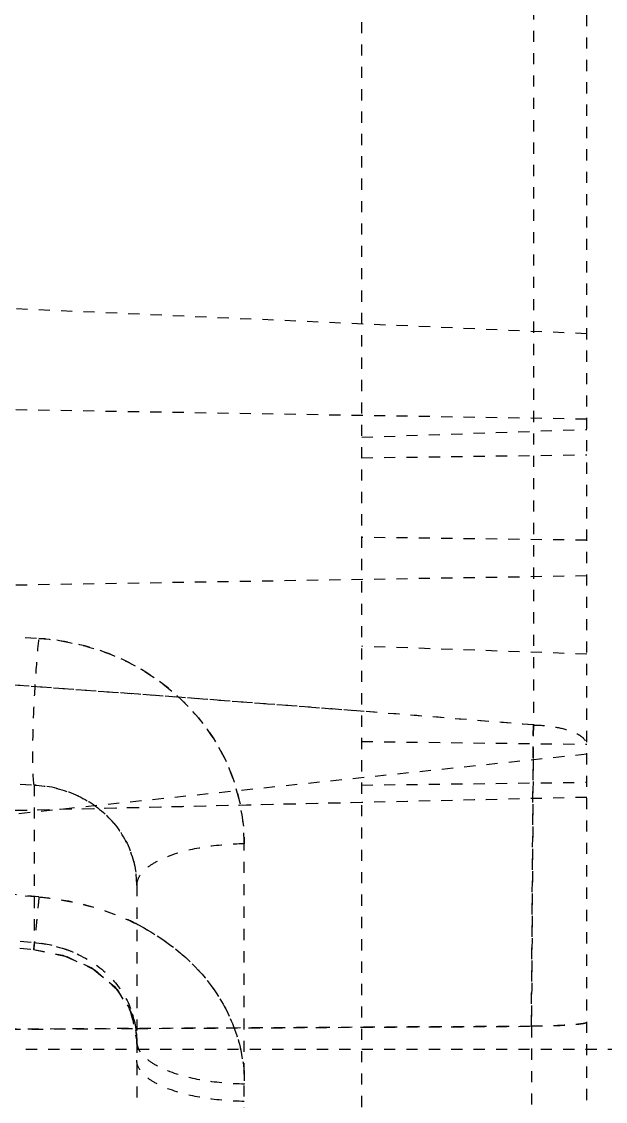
# Model space of a CAD drawing. Header units: millimetres. Extents: x 2089 to 2530, y 1631 to 2074.
# Drawn here: x 2420.84 to 2426.06, y 1918.09 to 1927.75 of the extents above; entities that cross this region are included whole.
import ezdxf

# ---------------------------------------------------------------- set-up
doc = ezdxf.new("R2010")
doc.units = ezdxf.units.MM
doc.linetypes.add('HIDDEN', pattern=[0.2, 0.1, -0.1])
doc.layers.add('DEFAULT_2', color=8, linetype='HIDDEN')

msp = doc.modelspace()

# ---------------------------------------------------------------- linework, layer by layer
at = {"layer": 'DEFAULT_2', "color": 8, "linetype": 'HIDDEN'}
for p, q in [((2425.891, 1788.5032), (2425.891, 1954.5994)), ((2425.4148, 1948.6638), (2425.4148, 1921.4566)), ((2423.881, 1794.841), (2423.881, 1948.0674)), ((2425.891, 1924.9539), (2420.2759, 1925.199)), ((2425.891, 1924.1904), (2406.796, 1924.5012)), ((2423.881, 1924.0294), (2425.891, 1924.0996)), ((2423.881, 1923.8457), (2425.891, 1923.8719)), ((2425.891, 1923.1077), (2423.881, 1923.1338)), ((2425.891, 1922.7891), (2420.2759, 1922.6977)), ((2420.2759, 1922.2788), (2420.9974, 1922.2311)), ((2425.891, 1922.0896), (2423.881, 1922.1598)), ((2425.4148, 1921.4565), (2425.413, 1921.1499)), ((2423.881, 1921.309), (2425.891, 1921.2838)), ((2425.891, 1921.1953), (2408.3035, 1919.3468)), ((2420.2321, 1920.9667), (2420.9536, 1920.919)), ((2420.9536, 1920.919), (2420.9536, 1919.5117)), ((2423.8805, 1920.9193), (2425.8905, 1920.9442)), ((2425.8914, 1920.8092), (2423.881, 1920.7632)), ((2422.8322, 1908.7335), (2422.8322, 1920.3937)), ((2421.8711, 1920.0247), (2421.8711, 1909.0749)), ((2420.9975, 1919.9196), (2420.2758, 1919.9814)), ((2420.2758, 1919.9814), (2420.9975, 1919.9196)), ((2420.2322, 1919.5775), (2420.9536, 1919.5117)), ((2420.2285, 1919.5155), (2420.9498, 1919.4497)), ((2420.9535, 1919.5117), (2420.9498, 1919.4497)), ((2420.9498, 1919.4497), (2421.2114, 1919.3984)), ((2420.9498, 1919.4497), (2421.2473, 1919.3866)), ((2421.2473, 1919.3866), (2421.4994, 1919.2646)), ((2421.4994, 1919.2646), (2421.6966, 1919.0922)), ((2421.6966, 1919.0922), (2421.8238, 1918.8808)), ((2421.8238, 1918.8808), (2421.871, 1918.6284)), ((2425.3973, 1918.7625), (2416.1337, 1918.7099)), ((2421.8709, 1918.7429), (2423.881, 1918.7542)), ((2423.881, 1918.7542), (2425.3973, 1918.7626)), ((2425.3973, 1918.7628), (2425.3973, 1912.0373)), ((2416.1338, 1918.71), (2421.8709, 1918.7429)), ((2471.781, 1918.5553), (2415.64, 1918.5553))]:
    msp.add_line(p, q, dxfattribs=at)
msp.add_lwpolyline([(2421.2114, 1919.3984), (2421.4687, 1919.2838), (2421.6725, 1919.1193), (2421.807, 1918.9204), (2421.8682, 1918.6923), (2421.871, 1918.6282)], dxfattribs=at)
for centre, radius, start, end in [((2383.0641, 1399.013), 524.1573, 85.36558, 86.416124), ((2383.2335, 1401.3251), 521.8391, 85.530248, 86.037523), ((2383.2771, 1401.8803), 521.2822, 85.363446, 85.530265), ((2532.5707, -2787.0398), 4709.0575, 91.2980948, 91.4938053), ((2420.9198, 1917.8037), 2.1006, 62.74839, 67.42109), ((2421.054, 1918.6282), 0.8171, 0.01534, 17.21224)]:
    msp.add_arc(centre, radius, start, end, dxfattribs=at)
for points, knots in [([(2420.9536, 1920.919), (2420.9451, 1920.9848), (2420.9408, 1921.1636), (2420.9458, 1921.4764), (2420.9652, 1921.8478), (2420.9856, 1922.1068), (2420.9974, 1922.2312)], [0, 0, 0, 0, 0.151618, 0.406916, 0.714743, 1, 1, 1, 1]), ([(2422.8322, 1920.3937), (2422.8301, 1920.6237), (2422.7399, 1921.0929), (2422.3303, 1921.6855), (2421.7253, 1922.1008), (2421.2419, 1922.2126), (2420.9974, 1922.2311)], [0, 0, 0, 0, 0.242726, 0.488816, 0.741331, 1, 1, 1, 1]), ([(2420.9974, 1922.2311), (2421.2419, 1922.2127), (2421.7253, 1922.1007), (2422.3303, 1921.6855), (2422.7399, 1921.0929), (2422.8299, 1920.6237), (2422.8322, 1920.3937)], [0, 0, 0, 0, 0.258666, 0.511166, 0.757272, 1, 1, 1, 1]), ([(2425.3973, 1918.7627), (2425.3989, 1918.9911), (2425.4052, 1919.889), (2425.4109, 1920.7869), (2425.4148, 1921.4565)], [0, 0, 0, 0, 0.254322, 1, 1, 1, 1]), ([(2425.4148, 1921.4565), (2425.4764, 1921.4553), (2425.591, 1921.4457), (2425.7244, 1921.4149), (2425.8092, 1921.3771), (2425.8627, 1921.3428), (2425.891, 1921.3025), (2425.891, 1921.2773)], [0, 0, 0, 0, 0.344183, 0.640491, 0.760608, 0.859376, 1, 1, 1, 1]), ([(2425.4148, 1921.4565), (2425.4764, 1921.4553), (2425.591, 1921.4457), (2425.7244, 1921.4149), (2425.8092, 1921.3771), (2425.8627, 1921.3428), (2425.891, 1921.3025), (2425.891, 1921.2773)], [0, 0, 0, 0, 0.344183, 0.640479, 0.760593, 0.859363, 1, 1, 1, 1]), ([(2425.413, 1921.1499), (2425.4118, 1920.9553), (2425.4069, 1920.1596), (2425.4015, 1919.3639), (2425.3973, 1918.7628)], [0, 0, 0, 0, 0.244568, 1, 1, 1, 1]), ([(2420.9536, 1920.919), (2421.0753, 1920.9131), (2421.3155, 1920.8597), (2421.6198, 1920.6616), (2421.8238, 1920.3698), (2421.8711, 1920.1384), (2421.8711, 1920.0247)], [0, 0, 0, 0, 0.259925, 0.512265, 0.757449, 1, 1, 1, 1]), ([(2421.8711, 1920.0247), (2421.8711, 1920.1384), (2421.8238, 1920.3699), (2421.6198, 1920.6615), (2421.3155, 1920.8598), (2421.0753, 1920.9129), (2420.9536, 1920.919)], [0, 0, 0, 0, 0.242566, 0.487739, 0.740066, 1, 1, 1, 1]), ([(2422.8322, 1920.3937), (2422.7114, 1920.3917), (2422.479, 1920.3727), (2422.2062, 1920.309), (2422.0301, 1920.2281), (2421.94, 1920.1653), (2421.8845, 1920.0972), (2421.871, 1920.0469), (2421.871, 1920.0247)], [0, 0, 0, 0, 0.332056, 0.639174, 0.763265, 0.862671, 0.93883, 1, 1, 1, 1]), ([(2420.9975, 1919.9196), (2420.9943, 1919.8855), (2420.9881, 1919.8203), (2420.9792, 1919.7281), (2420.9713, 1919.6474), (2420.9645, 1919.5796), (2420.9596, 1919.5316), (2420.9562, 1919.5005), (2420.9544, 1919.4827), (2420.9525, 1919.4692), (2420.9518, 1919.4584), (2420.9501, 1919.454), (2420.9505, 1919.4496), (2420.9498, 1919.4497)], [0, 0, 0, 0, 0.21809, 0.415467, 0.588248, 0.733247, 0.848474, 0.894338, 0.932096, 0.961635, 0.982858, 0.995668, 1, 1, 1, 1]), ([(2420.9975, 1919.9196), (2421.2326, 1919.8994), (2421.6938, 1919.7947), (2422.2973, 1919.4423), (2422.7279, 1918.908), (2422.8323, 1918.463), (2422.8322, 1918.2456)], [0, 0, 0, 0, 0.260987, 0.514846, 0.75952, 1, 1, 1, 1]), ([(2420.9975, 1919.9196), (2421.0601, 1919.9127), (2421.3081, 1919.8791), (2421.5533, 1919.8153), (2421.7263, 1919.7433)], [0, 0, 0, 0, 0.25146, 1, 1, 1, 1]), ([(2421.8816, 1919.6712), (2422.1504, 1919.5327), (2422.5174, 1919.2305), (2422.7848, 1918.69), (2422.8362, 1918.3927), (2422.8322, 1918.2456)], [0, 0, 0, 0, 0.506233, 0.753677, 1, 1, 1, 1]), ([(2420.9536, 1919.5117), (2421.0766, 1919.5003), (2421.3148, 1919.4407), (2421.619, 1919.2486), (2421.8244, 1918.9656), (2421.8711, 1918.7395), (2421.8711, 1918.6284)], [0, 0, 0, 0, 0.26614, 0.519448, 0.760464, 1, 1, 1, 1]), ([(2421.3051, 1919.4235), (2421.2774, 1919.4351), (2421.164, 1919.4775), (2421.0442, 1919.5026), (2420.9536, 1919.5117)], [0, 0, 0, 0, 0.247796, 1, 1, 1, 1]), ([(2425.891, 1918.7977), (2425.8909, 1918.794), (2425.8737, 1918.7887), (2425.8495, 1918.7836), (2425.8024, 1918.7779), (2425.7428, 1918.7729), (2425.6687, 1918.7687), (2425.5523, 1918.7643), (2425.4605, 1918.7628), (2425.3973, 1918.7627)], [0, 0, 0, 0, 0.022961, 0.080604, 0.172861, 0.296357, 0.446761, 0.618627, 1, 1, 1, 1]), ([(2425.891, 1918.7977), (2425.891, 1918.7939), (2425.8736, 1918.7889), (2425.8495, 1918.7843), (2425.8023, 1918.7791), (2425.7427, 1918.7744), (2425.6686, 1918.77), (2425.5523, 1918.7649), (2425.4605, 1918.7629), (2425.3973, 1918.7628)], [0, 0, 0, 0, 0.02306, 0.080511, 0.172691, 0.296199, 0.44665, 0.618562, 1, 1, 1, 1]), ([(2421.871, 1918.6284), (2421.871, 1918.6041), (2421.886, 1918.5491), (2421.9218, 1918.5061), (2421.9438, 1918.4853)], [0, 0, 0, 0, 0.445227, 1, 1, 1, 1]), ([(2422.8322, 1918.2456), (2422.7126, 1918.2476), (2422.4813, 1918.2671), (2422.2093, 1918.3325), (2422.0326, 1918.4159), (2421.9412, 1918.4813), (2421.8847, 1918.5525), (2421.8711, 1918.6048), (2421.871, 1918.6282)], [0, 0, 0, 0, 0.326529, 0.631887, 0.756805, 0.857899, 0.936314, 1, 1, 1, 1]), ([(2422.8322, 1918.091), (2422.7126, 1918.093), (2422.4815, 1918.1117), (2422.2097, 1918.1746), (2422.0328, 1918.255), (2421.9415, 1918.3179), (2421.8849, 1918.3864), (2421.8711, 1918.4372), (2421.8711, 1918.4598)], [0, 0, 0, 0, 0.328843, 0.635676, 0.760592, 0.861031, 0.938101, 1, 1, 1, 1])]:
    msp.add_open_spline(points, degree=3, knots=knots, dxfattribs=at)
msp.add_open_spline([(2423.881, 1920.7632), (2421.134, 1920.6999), (2418.3869, 1920.6342), (2415.64, 1920.5657)], degree=3, dxfattribs=at)

doc.saveas('drawing.dxf')
